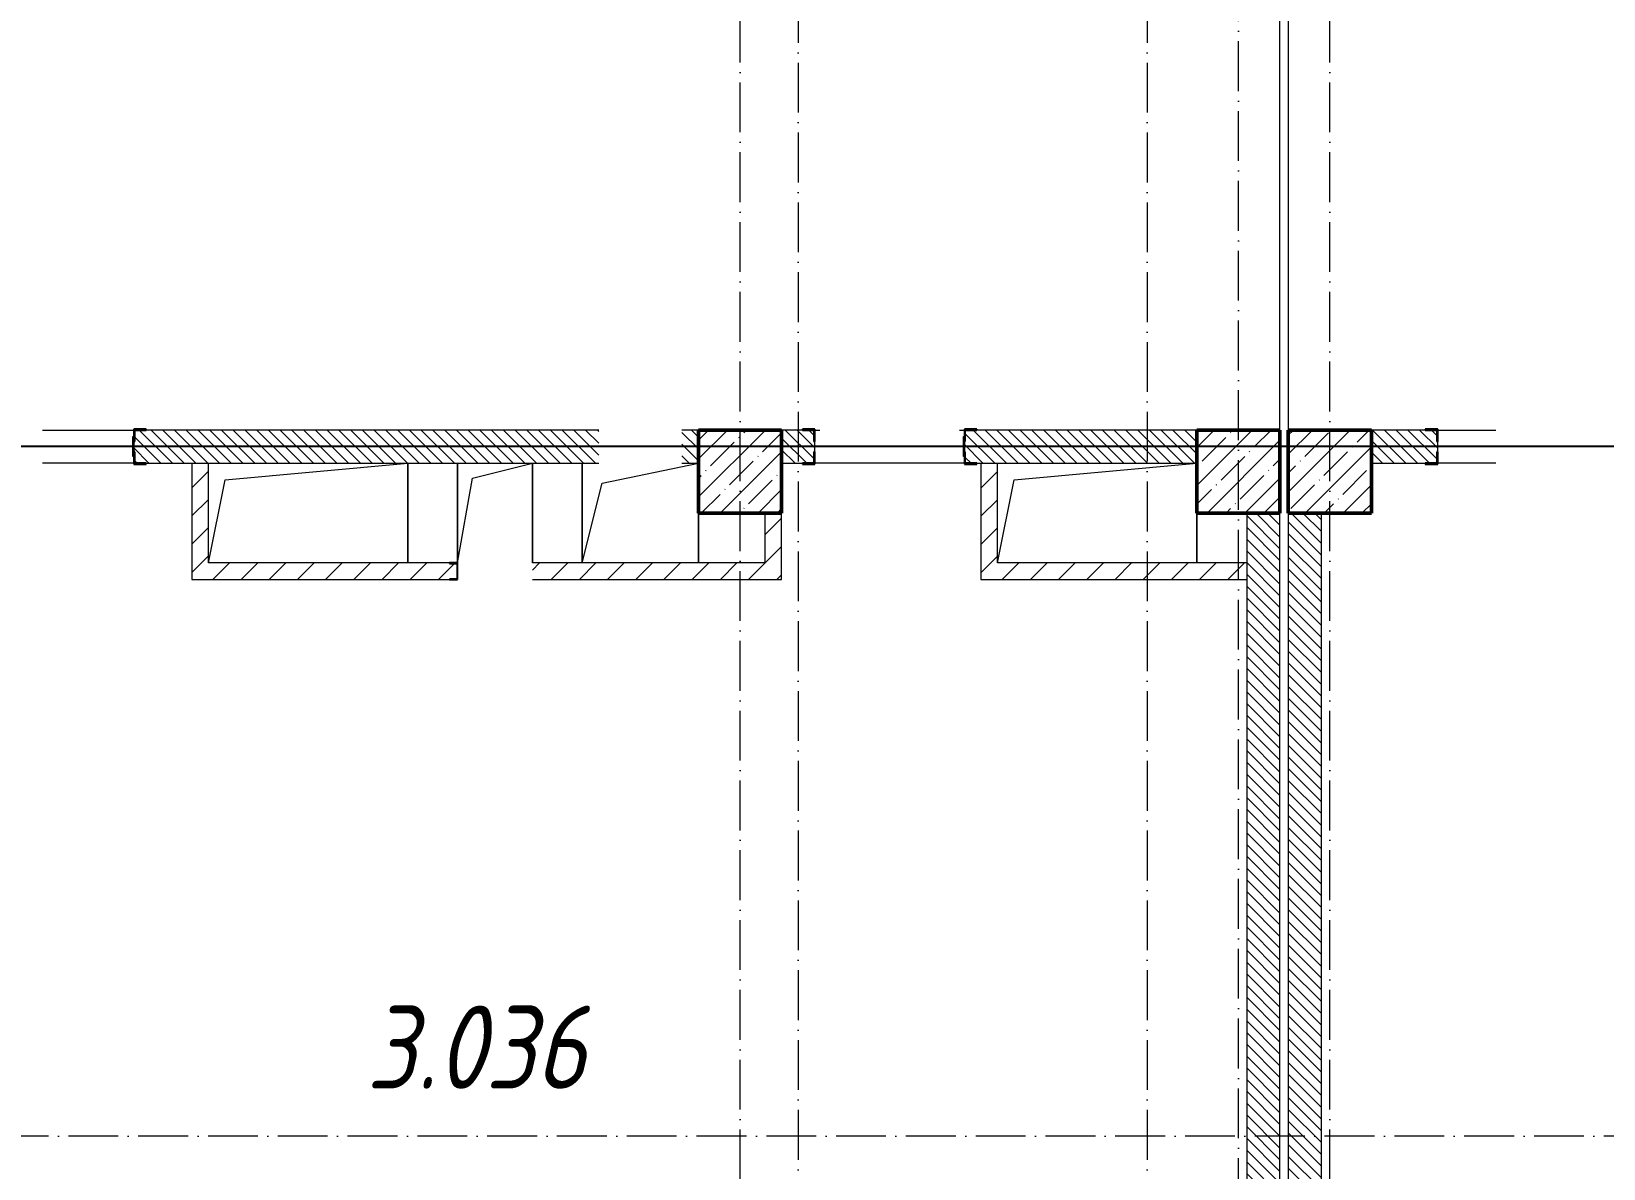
# Model space of a CAD drawing. Header units: millimetres. Extents: x -401725 to 250493, y 305116 to 802890.
# Drawn here: x 206763 to 216227, y 460652 to 467496 of the extents above; entities that cross this region are included whole.
import ezdxf

# ---------------------------------------------------------------- set-up
doc = ezdxf.new("R2010")
doc.units = ezdxf.units.MM
doc.linetypes.add('50_200_ШТРИХ_1Т_ш5_п1_п1_', pattern=[700, 500, -100, 0, -100])
for name, color, linetype, lineweight in [('A-FLOR-____-OTLN', 7, 'Continuous', 9), ('A-GENM-____-MCUT', 7, 'Continuous', 25), ('A-GENM-____-OTLN', 7, 'Continuous', 9), ('A-GENM-____-OTLN-1', 7, 'Continuous', 25), ('A-WALL-____-MCUT-3', 7, 'Continuous', 9), ('A-WALL-____-PATT-1', 7, 'Continuous', 9), ('A-WALL-FNSH-MCUT-1', 7, 'Continuous', 9), ('I-WALL-____-OTLN', 7, 'Continuous', 9), ('S-COLS-____-MCUT', 7, 'Continuous', 50), ('S-COLS-____-OTLN', 7, 'Continuous', 9), ('S-GRID-____-OTLN-1', 7, '50_200_ШТРИХ_1Т_ш5_п1_п1_', 9), ('Марки помещений', 7, 'Continuous', 9)]:
    doc.layers.add(name, color=color, linetype=linetype, lineweight=lineweight)
doc.styles.add('ISOCPEUR_I_2', font='isocpeui.ttf', dxfattribs={"width": 0.85, "height": 2.3})
pattern_1 = [(135, (142429.057, 459015.94), (-35.35534, -35.35534), [])]
pattern_2 = [(45, (142429.06, 459015.94), (-84.85281, 84.85281), [])]

# ---------------------------------------------------------------- blocks, each defined once
blk = doc.blocks.new('BSC_Колонна _Прямоугольная - 500х500-V61-АР1_План отверстий 3 этажа в осях 1-64_А-ГГ')
at = {"layer": 'S-COLS-____-OTLN'}
h = blk.add_hatch(dxfattribs=at)
h.set_pattern_fill('FP_98', color=256, style=0, pattern_type=2)
h.set_pattern_definition([(45, (-68600, -5831.04), (-114.04925, 114.04925), []), (45, (-68485.95, -5831.04), (-114.04925, 114.04925), [201.613, -40.323, 3.353, -36.97])])
h.paths.add_polyline_path([(-250, -250), (250, -250), (250, 250), (-250, 250)], flags=0)
at = {"layer": 'S-COLS-____-MCUT'}
for p, q in [((250, 250), (-250, 250)), ((-250, 250), (-250, -250)), ((250, -250), (250, 250)), ((-250, -250), (250, -250))]:
    blk.add_line(p, q, dxfattribs=at)
blk = doc.blocks.new('BSC_Колонна _Прямоугольная - 500х500-V132-АР1_План отверстий 3 этажа в осях 1-64_А-ГГ')
at = {"layer": 'S-COLS-____-OTLN'}
h = blk.add_hatch(dxfattribs=at)
h.set_pattern_fill('FP_155', color=256, style=0, pattern_type=2)
h.set_pattern_definition([(45, (-71600, -5831.04), (-114.04925, 114.04925), []), (45, (-71485.95, -5831.04), (-114.04925, 114.04925), [201.613, -40.323, 3.353, -36.97])])
h.paths.add_polyline_path([(-250, -250), (250, -250), (250, 250), (-250, 250)], flags=0)
at = {"layer": 'S-COLS-____-MCUT'}
for p, q in [((250, 250), (-250, 250)), ((-250, 250), (-250, -250)), ((250, -250), (250, 250)), ((-250, -250), (250, -250))]:
    blk.add_line(p, q, dxfattribs=at)
blk = doc.blocks.new('BSC_Колонна _Прямоугольная - 500х500-V150-АР1_План отверстий 3 этажа в осях 1-64_А-ГГ')
at = {"layer": 'S-COLS-____-OTLN'}
h = blk.add_hatch(dxfattribs=at)
h.set_pattern_fill('FP_173', color=256, style=0, pattern_type=2)
h.set_pattern_definition([(45, (-72150, -5831.04), (-114.04925, 114.04925), []), (45, (-72035.95, -5831.04), (-114.04925, 114.04925), [201.613, -40.323, 3.353, -36.97])])
h.paths.add_polyline_path([(-250, -250), (250, -250), (250, 250), (-250, 250)], flags=0)
at = {"layer": 'S-COLS-____-MCUT'}
for p, q in [((250, 250), (-250, 250)), ((-250, 250), (-250, -250)), ((250, -250), (250, 250)), ((-250, -250), (250, -250))]:
    blk.add_line(p, q, dxfattribs=at)
blk = doc.blocks.new('154_Фахверк_СКБ_Швеллер - Тип_100_3960-28318856-АР1_План отверстий 3 этажа в осях 1-64_А-ГГ')
at = {"layer": 'A-GENM-____-MCUT'}
for p, q in [((175, 50), (125, 50)), ((125, 50), (125, -50)), ((128, 47), (175, 47)), ((128, -47), (128, 47)), ((175, 47), (175, 50)), ((125, -50), (175, -50)), ((175, -47), (128, -47)), ((175, -50), (175, -47))]:
    blk.add_line(p, q, dxfattribs=at)
blk = doc.blocks.new('Фахверк_СКБ_Уголок - 200_3960_зеркало-28268689-АР1_План отверстий 3 этажа в осях 1-64_А-ГГ')
at = {"layer": 'A-GENM-____-MCUT'}
for p, q in [((200, 156), (125, 156)), ((125, 156), (125, 81)), ((131, 81), (131, 150)), ((131, 150), (200, 150)), ((200, 150), (200, 156)), ((125, 81), (131, 81)), ((131, 19), (125, 19)), ((125, 19), (125, -56)), ((131, -50), (131, 19)), ((125, -56), (200, -56)), ((200, -50), (131, -50)), ((200, -56), (200, -50))]:
    blk.add_line(p, q, dxfattribs=at)
blk = doc.blocks.new('154_Стойка_СКБ_Уголок - СМ-2480_200-28346303-АР1_План отверстий 3 этажа в осях 1-64_А-ГГ')
at = {"layer": 'A-GENM-____-MCUT'}
for p, q in [((125, 156), (125, 81)), ((200, 156), (125, 156)), ((131, 81), (131, 150)), ((131, 150), (200, 150)), ((200, 150), (200, 156)), ((125, 81), (131, 81)), ((131, 19), (125, 19)), ((125, 19), (125, -56)), ((131, -50), (131, 19)), ((125, -56), (200, -56)), ((200, -50), (131, -50)), ((200, -56), (200, -50))]:
    blk.add_line(p, q, dxfattribs=at)
blk = doc.blocks.new('Стойка_Влож_Полоса боковая - Полоса-28213942-АР1_План отверстий 3 этажа в осях 1-64_А-ГГ')
at = {"layer": 'A-GENM-____-OTLN'}
for p, q in [((-5, 60), (0, 60)), ((-5, -60), (-5, 60)), ((0, 31), (0, -31)), ((0, -60), (-5, -60))]:
    blk.add_line(p, q, dxfattribs=at)
blk = doc.blocks.new('Фахверк_СКБ_Уголок - 200_3960-28268576-АР1_План отверстий 3 этажа в осях 1-64_А-ГГ')
at = {"layer": 'A-GENM-____-MCUT'}
for p, q in [((200, 156), (125, 156)), ((125, 156), (125, 81)), ((131, 81), (131, 150)), ((131, 150), (200, 150)), ((200, 150), (200, 156)), ((125, 81), (131, 81)), ((131, 19), (125, 19)), ((125, 19), (125, -56)), ((131, -50), (131, 19)), ((125, -56), (200, -56)), ((200, -50), (131, -50)), ((200, -56), (200, -50))]:
    blk.add_line(p, q, dxfattribs=at)
blk = doc.blocks.new('AR_Отверстие прямоугольное _в плите_ - AR_Отверстие прямоугольное _в плите_-30552548-АР1_План отверстий 3 этажа в осях 1-64_А-ГГ')
at = {"layer": 'A-GENM-____-OTLN'}
for p, q in [((-500, 200), (600, 300)), ((-600, -300), (-500, 200)), ((600, -300), (600, 0))]:
    blk.add_line(p, q, dxfattribs=at)
blk = doc.blocks.new('AR_Отверстие прямоугольное _в плите_ - AR_Отверстие прямоугольное _в плите_-30552550-АР1_План отверстий 3 этажа в осях 1-64_А-ГГ')
at = {"layer": 'A-GENM-____-OTLN'}
for p, q in [((-350, 300), (-350, -300)), ((-230, 180), (350, 300)), ((-350, -300), (-230, 180)), ((350, -300), (350, 0))]:
    blk.add_line(p, q, dxfattribs=at)
blk = doc.blocks.new('AR_Отверстие прямоугольное _в плите_ - AR_Отверстие прямоугольное _в плите_-30552643-АР1_План отверстий 3 этажа в осях 1-64_А-ГГ')
at = {"layer": 'A-GENM-____-OTLN'}
for p, q in [((-225, 300), (-225, -300)), ((-135, 210), (225, 300)), ((225, -300), (225, 300)), ((-225, -300), (-135, 210))]:
    blk.add_line(p, q, dxfattribs=at)
blk = doc.blocks.new('AR_Отверстие прямоугольное _в плите_ - AR_Отверстие прямоугольное _в плите_-V205-АР1_План отверстий 3 этажа в осях 1-64_А-ГГ')
at = {"layer": 'A-GENM-____-OTLN'}
for p, q in [((-500, 200), (600, 300)), ((600, -300), (600, 300)), ((-600, -300), (-500, 200))]:
    blk.add_line(p, q, dxfattribs=at)

msp = doc.modelspace()

# ---------------------------------------------------------------- hatches: boundary and pattern name
at = {"layer": 'A-WALL-____-PATT-1'}
h = msp.add_hatch(dxfattribs=at)
h.set_pattern_fill('FP_6', color=256, style=0, pattern_type=2)
h.set_pattern_definition(pattern_1)
h.paths.add_polyline_path([(210679.0567, 464896.983), (210779.0567, 464896.983), (210779.0567, 465096.983), (210679.0567, 465096.983), (210679.0567, 464902.8653)], flags=0)
h.paths.add_polyline_path([(210179.0567, 464896.983), (210179.0567, 465096.983), (207385.0567, 465096.63), (207385.0567, 465027.983), (207379.0567, 465027.983), (207379.0567, 464965.983), (207385.0567, 464965.983), (207385.0567, 464896.983), (209579.0227, 464896.983)], flags=0)
h.paths.add_polyline_path([(205604.0567, 464896.983), (205673.0567, 464896.983), (205673.0567, 464965.983), (205679.0567, 464965.983), (205679.0567, 465027.983), (205673.0567, 465027.983), (205673.0567, 465096.983), (205279.0567, 465096.983), (205279.0567, 464896.983)], flags=0)
h = msp.add_hatch(dxfattribs=at)
h.set_pattern_fill('FP_6', color=256, style=0, pattern_type=2)
h.set_pattern_definition(pattern_1)
h.paths.add_polyline_path([(212385.0567, 464896.983), (213779.0567, 464896.983), (213779.0567, 465096.983), (212385.0567, 465096.983), (212385.0567, 465027.983), (212379.0567, 465027.983), (212379.0567, 464965.983), (212385.0567, 464965.983), (212385.0567, 464897.8401)], flags=0)
h.paths.add_polyline_path([(211473.0567, 464896.983), (211473.0567, 464965.983), (211479.0567, 464965.983), (211479.0567, 465027.983), (211473.0567, 465027.983), (211473.0567, 465096.983), (211279.0567, 465096.983), (211279.0567, 464896.983), (211404.0567, 464896.983)], flags=0)
h = msp.add_hatch(dxfattribs=at)
h.set_pattern_fill('FP_6', color=256, style=0, pattern_type=2)
h.set_pattern_definition(pattern_1)
h.paths.add_polyline_path([(217004.0567, 464896.983), (217329.0567, 464896.983), (217329.0567, 465096.983), (216935.0567, 465096.983), (216935.0567, 465027.983), (216929.0567, 465027.983), (216929.0567, 464965.983), (216935.0567, 464965.983), (216935.0567, 464896.983)], flags=0)
h.paths.add_polyline_path([(214829.0567, 464896.983), (215223.0567, 464896.983), (215223.0567, 464965.983), (215229.0567, 464965.983), (215229.0567, 465027.983), (215223.0567, 465027.983), (215223.0567, 465096.983), (214829.0567, 465096.983)], flags=0)
h = msp.add_hatch(dxfattribs=at)
h.set_pattern_fill('FP_4', color=256, style=0, pattern_type=2)
h.set_pattern_definition(pattern_2)
h.paths.add_polyline_path([(207829.0567, 464196.983), (207829.0567, 464896.983), (207729.0567, 464896.983), (207729.0567, 464196.983)], flags=0)
h = msp.add_hatch(dxfattribs=at)
h.set_pattern_fill('FP_4', color=256, style=0, pattern_type=2)
h.set_pattern_definition(pattern_2)
h.paths.add_polyline_path([(212579.0567, 464296.983), (212579.0567, 464896.983), (212479.0567, 464896.983), (212479.0567, 464296.983)], flags=0)
h = msp.add_hatch(dxfattribs=at)
h.set_pattern_fill('FP_4', color=256, style=0, pattern_type=2)
h.set_pattern_definition(pattern_2)
h.paths.add_polyline_path([(211279.0567, 464296.983), (211279.0567, 464596.983), (211179.0567, 464596.983), (211179.0567, 464296.983)], flags=0)
h = msp.add_hatch(dxfattribs=at)
h.set_pattern_fill('FP_6', color=256, style=0, pattern_type=2)
h.set_pattern_definition(pattern_1)
h.paths.add_polyline_path([(214279.0567, 457596.983), (214279.0567, 464596.983), (214079.0567, 464596.983), (214079.0567, 457596.983)], flags=0)
h = msp.add_hatch(dxfattribs=at)
h.set_pattern_fill('FP_6', color=256, style=0, pattern_type=2)
h.set_pattern_definition(pattern_1)
h.paths.add_polyline_path([(214529.0567, 457596.983), (214529.0567, 464596.983), (214329.0567, 464596.983), (214329.0567, 457596.983)], flags=0)
h = msp.add_hatch(dxfattribs=at)
h.set_pattern_fill('FP_4', color=256, style=0, pattern_type=2)
h.set_pattern_definition(pattern_2)
h.paths.add_polyline_path([(207829.0567, 464196.983), (209279.0567, 464196.983), (209279.0567, 464199.983), (209326.0567, 464199.983), (209326.0567, 464293.983), (209279.0567, 464293.983), (209279.0567, 464296.983), (207829.0567, 464296.983), (207829.0567, 464199.983)], flags=0)
h.paths.add_polyline_path([(211279.0567, 464196.983), (211279.0567, 464296.983), (209779.0567, 464296.983), (209779.0567, 464196.983)], flags=0)
h = msp.add_hatch(dxfattribs=at)
h.set_pattern_fill('FP_4', color=256, style=0, pattern_type=2)
h.set_pattern_definition(pattern_2)
h.paths.add_polyline_path([(214079.0567, 464196.983), (214079.0567, 464296.983), (212479.0567, 464296.983), (212479.0567, 464196.983), (213113.9513, 464196.983)], flags=0)

# ---------------------------------------------------------------- linework, layer by layer
at = {"color": 251, "ltscale": 0.6, "true_color": 0x636466}
msp.add_line((232747.844, 464996.983), (137760.2865, 464996.983), dxfattribs=at)
at = {"layer": 'A-FLOR-____-OTLN'}
for p, q in [((214279.0567, 465096.983), (214279.0567, 467996.983)), ((214329.0567, 467996.983), (214329.0567, 465096.983)), ((209029.0567, 464896.983), (209029.0567, 464296.983)), ((209329.0567, 464296.983), (209329.0567, 464896.983)), ((209779.0567, 464896.983), (209779.0567, 464296.983)), ((210079.0567, 464296.983), (210079.0567, 464896.983)), ((210779.0567, 464596.983), (210779.0567, 464296.983)), ((213779.0567, 464596.983), (213779.0567, 464296.983))]:
    msp.add_line(p, q, dxfattribs=at)
at = {"layer": 'A-WALL-____-MCUT-3'}
for p, q in [((210179.0567, 465096.983), (207454.0567, 465096.983)), ((210779.0567, 465096.983), (210679.0567, 465096.983)), ((211404.0567, 465096.983), (211279.0567, 465096.983)), ((213779.0567, 465096.983), (212454.0567, 465096.983)), ((215154.0567, 465096.983), (214829.0567, 465096.983)), ((211479.0567, 464965.983), (211479.0567, 465027.983)), ((215229.0567, 464965.983), (215229.0567, 465027.983)), ((207454.0567, 464896.983), (210179.0567, 464896.983)), ((210679.0567, 464896.983), (210779.0567, 464896.983)), ((211279.0567, 464896.983), (211404.0567, 464896.983)), ((212454.0567, 464896.983), (213779.0567, 464896.983)), ((214829.0567, 464896.983), (215154.0567, 464896.983)), ((214079.0567, 464596.983), (214079.0567, 457596.983)), ((214279.0567, 457596.983), (214279.0567, 464596.983)), ((214329.0567, 464596.983), (214329.0567, 457596.983)), ((214529.0567, 457596.983), (214529.0567, 464596.983))]:
    msp.add_line(p, q, dxfattribs=at)
at = {"layer": 'A-WALL-FNSH-MCUT-1'}
for p, q in [((207729.0567, 464896.983), (207729.0567, 464196.983)), ((207829.0567, 464296.983), (207829.0567, 464896.983)), ((212479.0567, 464896.983), (212479.0567, 464196.983)), ((212579.0567, 464296.983), (212579.0567, 464896.983)), ((211179.0567, 464596.983), (211179.0567, 464296.983)), ((211279.0567, 464196.983), (211279.0567, 464596.983)), ((209279.0567, 464296.983), (207829.0567, 464296.983)), ((211179.0567, 464296.983), (209779.0567, 464296.983)), ((214079.0567, 464296.983), (212579.0567, 464296.983)), ((207729.0567, 464196.983), (209279.0567, 464196.983)), ((209779.0567, 464196.983), (211279.0567, 464196.983)), ((212479.0567, 464196.983), (214079.0567, 464196.983))]:
    msp.add_line(p, q, dxfattribs=at)
at = {"layer": 'I-WALL-____-OTLN'}
for p, q in [((206829.0567, 465096.983), (207379.0567, 465096.983)), ((211479.0567, 465096.983), (211509.0567, 465096.983)), ((212349.0567, 465096.983), (212379.0567, 465096.983)), ((215229.0567, 465096.983), (215579.0567, 465096.983)), ((207379.0567, 464896.983), (206829.0567, 464896.983)), ((212379.0567, 464896.983), (211479.0567, 464896.983)), ((215579.0567, 464896.983), (215229.0567, 464896.983))]:
    msp.add_line(p, q, dxfattribs=at)
at = {"layer": 'S-GRID-____-OTLN-1', "color": 251, "ltscale": 0.6, "true_color": 0x636466}
for p, q in [((211379.0567, 508896.9006), (211379.0567, 454533.3346)), ((213479.0567, 508896.9006), (213479.0567, 454705.9298)), ((211029.0567, 454705.9298), (211029.0567, 469166.4803)), ((214029.0567, 454533.3346), (214029.0567, 469166.4803)), ((214579.0567, 454705.9298), (214579.0567, 469166.4803)), ((246355.527, 460846.983), (137760.2865, 460846.983))]:
    msp.add_line(p, q, dxfattribs=at)

# ---------------------------------------------------------------- block references
at = {"layer": 'A-GENM-____-OTLN'}
for name, p in [('Стойка_Влож_Полоса боковая - Полоса-28213942-АР1_План отверстий 3 этажа в осях 1-64_А-ГГ', (207379.0567, 464996.983)), ('Стойка_Влож_Полоса боковая - Полоса-28213942-АР1_План отверстий 3 этажа в осях 1-64_А-ГГ', (212379.0567, 464996.983)), ('AR_Отверстие прямоугольное _в плите_ - AR_Отверстие прямоугольное _в плите_-V205-АР1_План отверстий 3 этажа в осях 1-64_А-ГГ', (208429.0567, 464596.983)), ('AR_Отверстие прямоугольное _в плите_ - AR_Отверстие прямоугольное _в плите_-30552643-АР1_План отверстий 3 этажа в осях 1-64_А-ГГ', (209554.0567, 464596.983)), ('AR_Отверстие прямоугольное _в плите_ - AR_Отверстие прямоугольное _в плите_-30552550-АР1_План отверстий 3 этажа в осях 1-64_А-ГГ', (210429.0567, 464596.983)), ('AR_Отверстие прямоугольное _в плите_ - AR_Отверстие прямоугольное _в плите_-30552548-АР1_План отверстий 3 этажа в осях 1-64_А-ГГ', (213179.0567, 464596.983))]:
    msp.add_blockref(name, p, dxfattribs=at)
at = {"layer": 'A-GENM-____-OTLN-1'}
for p in [(207254.0567, 464946.983), (212254.0567, 464946.983)]:
    msp.add_blockref('154_Стойка_СКБ_Уголок - СМ-2480_200-28346303-АР1_План отверстий 3 этажа в осях 1-64_А-ГГ', p, dxfattribs=at)
at = {"layer": 'A-GENM-____-OTLN-1', "rotation": 180}
for name, p in [('Фахверк_СКБ_Уголок - 200_3960_зеркало-28268689-АР1_План отверстий 3 этажа в осях 1-64_А-ГГ', (211604.0567, 465046.983)), ('Фахверк_СКБ_Уголок - 200_3960-28268576-АР1_План отверстий 3 этажа в осях 1-64_А-ГГ', (215354.0567, 465046.983)), ('154_Фахверк_СКБ_Швеллер - Тип_100_3960-28318856-АР1_План отверстий 3 этажа в осях 1-64_А-ГГ', (209454.0567, 464246.983))]:
    msp.add_blockref(name, p, dxfattribs=at)
at = {"layer": 'S-COLS-____-OTLN'}
for name, p in [('BSC_Колонна _Прямоугольная - 500х500-V61-АР1_План отверстий 3 этажа в осях 1-64_А-ГГ', (211029.0567, 464846.983)), ('BSC_Колонна _Прямоугольная - 500х500-V132-АР1_План отверстий 3 этажа в осях 1-64_А-ГГ', (214029.0567, 464846.983)), ('BSC_Колонна _Прямоугольная - 500х500-V150-АР1_План отверстий 3 этажа в осях 1-64_А-ГГ', (214579.0567, 464846.983))]:
    msp.add_blockref(name, p, dxfattribs=at)

# ---------------------------------------------------------------- texts
at = {"layer": 'Марки помещений', "insert": (208779.3448, 461633.0165), "char_height": 500, "width": 785.65375, "attachment_point": 1, "style": 'ISOCPEUR_I_2'}
msp.add_mtext('3.036', dxfattribs=at)

doc.saveas('drawing.dxf')
